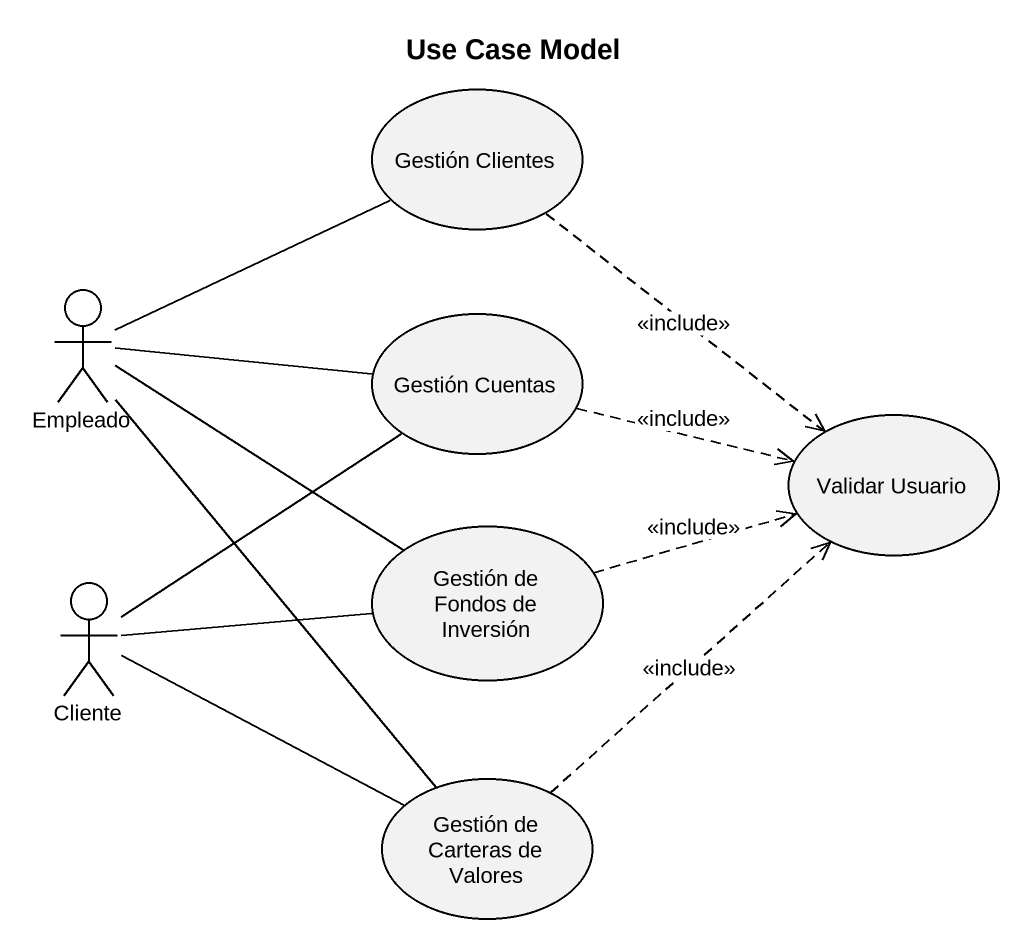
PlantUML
@startuml
title Use Case Model
usecase "Gestión Clientes" as Gestión_Clientes
actor Empleado
usecase "Gestión Cuentas" as Gestión_Cuentas
usecase "Validar Usuario" as Validar_Usuario
usecase "Gestión de Fondos de Inversión" as Gestión_de_Fondos_de
actor Cliente
usecase "Gestión de Carteras de Valores" as Gestión_de_Carteras_de
Gestión_Clientes ..> Validar_Usuario : <<include>>
Empleado -right- Gestión_Clientes
Empleado -right- Gestión_Cuentas
Empleado -right- Gestión_de_Fondos_de
Empleado -- Gestión_de_Carteras_de
Gestión_Cuentas .right.> Validar_Usuario : <<include>>
Gestión_de_Fondos_de .right.> Validar_Usuario : <<include>>
Cliente -up- Gestión_Cuentas
Cliente -right- Gestión_de_Fondos_de
Cliente -right- Gestión_de_Carteras_de
Gestión_de_Carteras_de .up.> Validar_Usuario : <<include>>
@enduml
